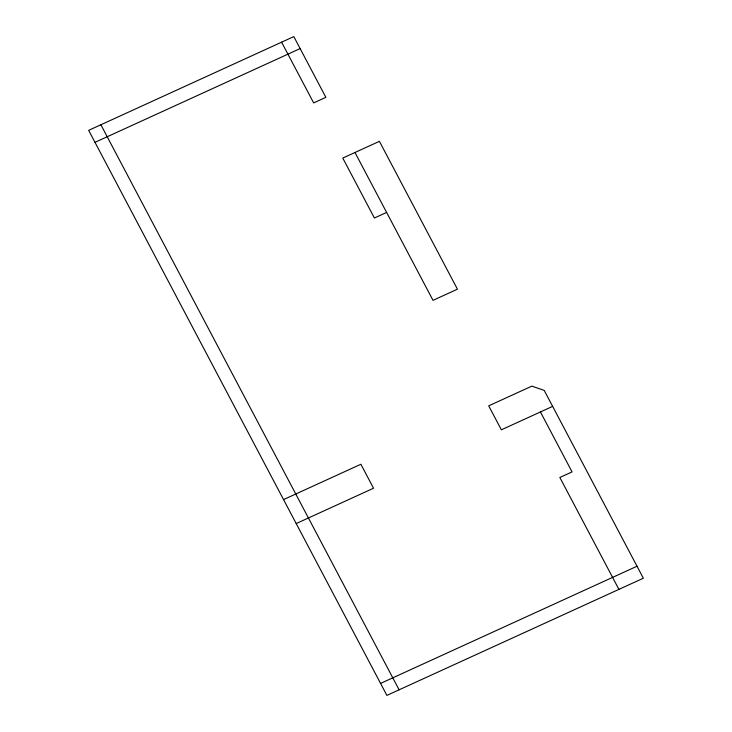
<?xml version="1.0" encoding="UTF-8"?>
<svg xmlns="http://www.w3.org/2000/svg" width="732" height="732" viewBox="0 0 732 732"><rect width="100%" height="100%" fill="white"/><g stroke="black" fill="none" stroke-linecap="round" stroke-linejoin="round"><path stroke-width="1.1" d="M94.995 142.337L300.138 48.587M386.615 212.426L374.409 218.008L342.768 158.066L379.405 141.331L457.436 289.186L433.015 300.349L354.974 152.485M283.549 499.59L360.885 464.253L373.54 488.226L296.204 523.563M552.642 406.379L501.356 429.821L488.702 405.839L531.844 386.13L544.205 390.394L643.337 578.216L386.899 695.4L88.664 130.351L293.816 36.6L325.868 97.338L313.662 102.919L281.6 42.181M380.576 683.413L637.005 566.229M540.426 411.96L572.067 471.902L559.852 477.484L618.915 589.379M100.879 124.769L399.114 689.818"/></g></svg>
